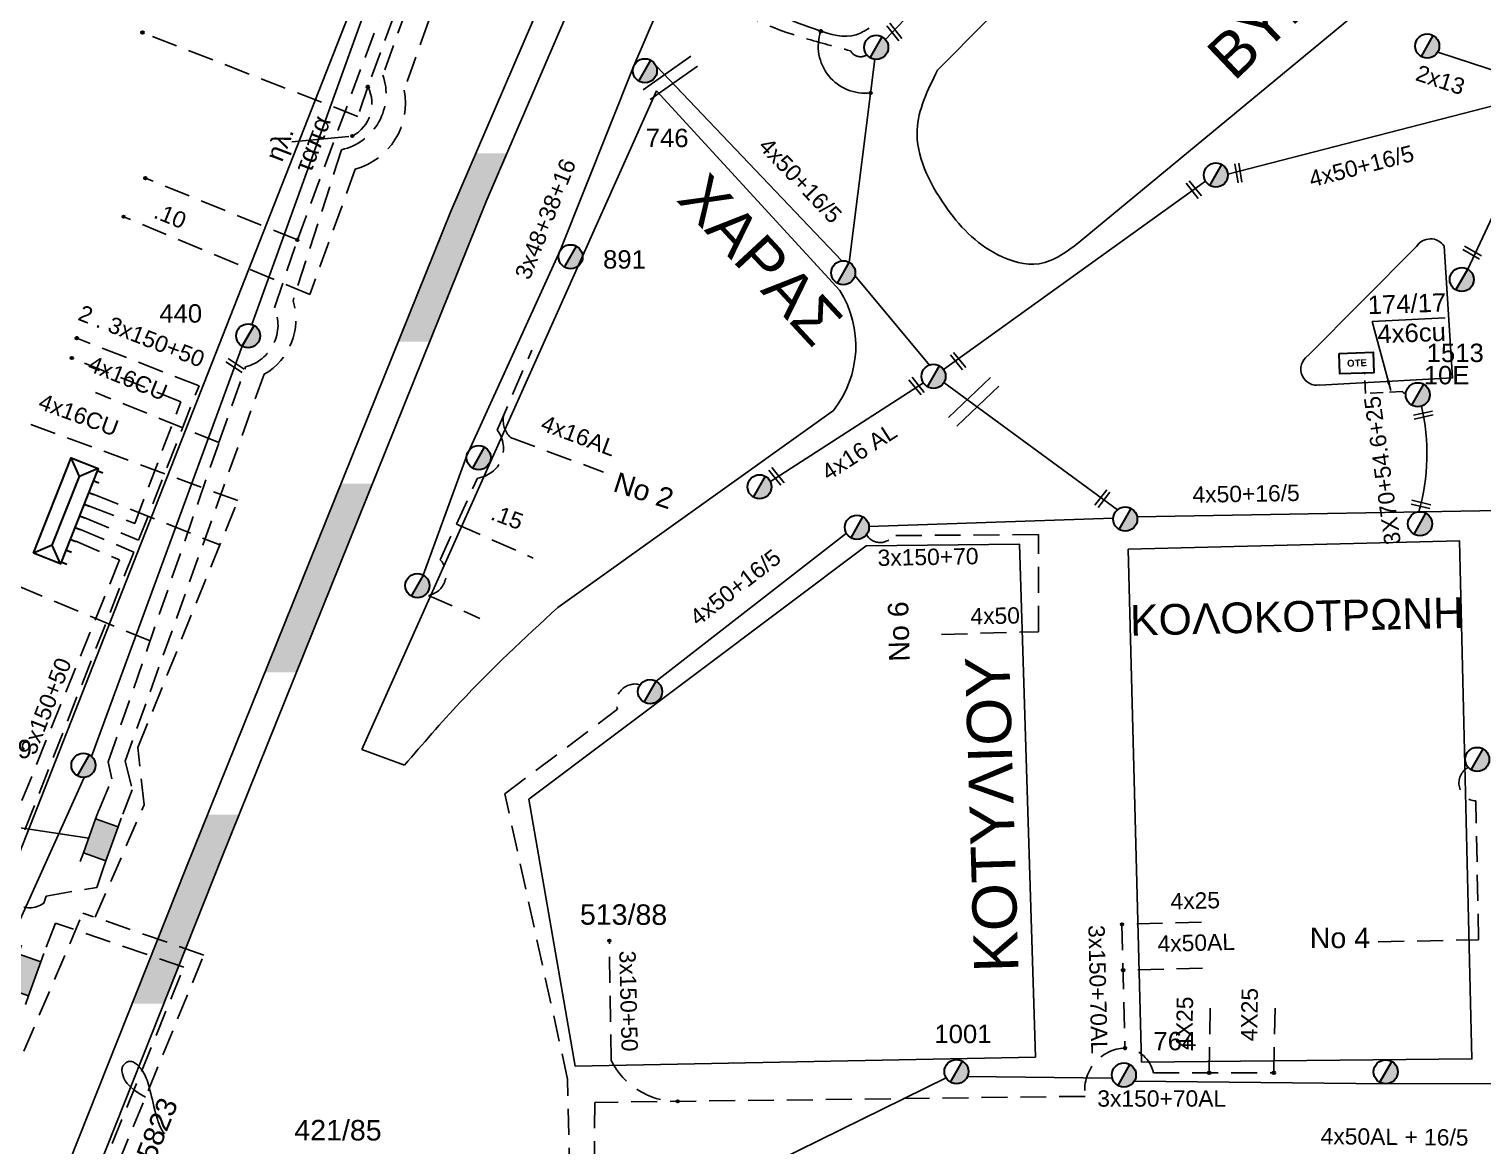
# Model space of a CAD drawing. Header units: millimetres. Extents: x 1421 to 7547, y 822 to 1863.
# Drawn here: x 6363.8 to 6506.1, y 1302.1 to 1411.5 of the extents above; entities that cross this region are included whole.
import ezdxf
from ezdxf.enums import TextEntityAlignment as Align

# ---------------------------------------------------------------- set-up
doc = ezdxf.new("R2010")
doc.units = ezdxf.units.MM
doc.linetypes.add('DASHED', pattern=[19.05, 12.7, -6.35])
doc.layers.get('0').update_dxf_attribs({"lineweight": 30})
for name, color, linetype, lineweight in [('2x13', 7, 'Continuous', 30), ('3x150+50', 7, 'Continuous', 30), ('3x48+38', 7, 'Continuous', 30), ('4x16+16_5', 7, 'Continuous', 30), ('4x16CU', 7, 'Continuous', 30), ('4x50+16_5', 7, 'Continuous', 30), ('4x50AL', 7, 'Continuous', 30), ('Link Box 4 Διευθύνσεων', 7, 'Continuous', 30), ('Pillar OTE', 7, 'Continuous', 30), ('TEXT_ΔΙΑΦΟΡΑ', 7, 'Continuous', 30), ('TEXT_ΚΑΛΩΔΙΩΝ', 7, 'Continuous', 30), ('Άγνωστα', 7, 'Continuous', 30), ('Άγνωστο εναέριο καλώδιο', 7, 'Continuous', 30), ('Άγνωστο Υπόγειο Καλώδιο', 7, 'DASHED', 30), ('Γυμνά εναέρια ΧΤ (3Φ)   4x16AL', 7, 'Continuous', 30), ('Γυμνά εναέρια ΧΤ και ΦΟΠ (3Φ)   4x50+16AL', 7, 'Continuous', 30), ('Καλώδια ΧΤ   3x150+70AL', 7, 'DASHED', 30), ('Καλώδια ΧΤ   3x150AL+50CU', 7, 'DASHED', 30), ('Μηχανική τομή', 7, 'Continuous', 30), ('Στύλος ΦΜ', 7, 'Continuous', 30), ('Στύλος ΦΜ @ 1', 7, 'Continuous', 30), ('Συνδέσεις', 7, 'Continuous', 30), ('Συνεστραμμένα ΧΤ   3x70+54.6+25 AL', 7, 'SYN_LINE', 30), ('Τομή', 7, 'Continuous', 30), ('Υποσταθμός πόλεως', 7, 'Continuous', 30), ('Υπόβαθρο ΔΕΗ', 7, 'Continuous', 30), ('Υπόγεια Καλώδια Δικτύου ΧΤ   .04', 7, 'DASHED', 30), ('Υπόγεια Καλώδια Δικτύου ΧΤ   .10', 7, 'DASHED', 30), ('Υπόγεια Καλώδια Δικτύου ΧΤ   .15', 7, 'DASHED', 30), ('Υπόγεια Καλώδια Δικτύου ΧΤ  4x16AL', 7, 'DASHED', 30), ('Υπόγεια Καλώδια Δικτύου ΧΤ  4X25', 7, 'DASHED', 30), ('Υπόγεια Καλώδια Δικτύου ΧΤ  4x6', 7, 'DASHED', 30)]:
    doc.layers.add(name, color=color, linetype=linetype, lineweight=lineweight)
doc.layers.add('Υπόγεια καλώδια Παροχών ΧΤ   4x50AL', color=7, linetype='DASHED')
doc.styles.add('arial', font='arial.ttf')
doc.styles.get("Standard").update_dxf_attribs({"font": 'arial.ttf'})
doc.linetypes.add('SYN_LINE', pattern='A,0.5,-0.0001,["/\\/\\/\\/",Standard,S=0.1,R=0,X=0,Y=-0.05],-0.25', length=0.7501)
doc.dimstyles.new('ISO-25', dxfattribs={"dimtxt": 2.5, "dimasz": 2.5, "dimexe": 1.25, "dimexo": 0.625, "dimtad": 1, "dimtxsty": 'Standard', "dimcen": 2.5, "dimadec": 0, "dimazin": 0, "dimtfac": 1, "dimtmove": 0, "dimatfit": 3, "dimfxl": 1, "dimarcsym": 0})

# ---------------------------------------------------------------- blocks, each defined once
blk = doc.blocks.new('LINK BOX 4 ΑΝΑΧΩΡΗΣΕΩΝ')
at = {"layer": 'Link Box 4 Διευθύνσεων', "lineweight": -3, "ltscale": 40}
blk.add_hatch(color=256, dxfattribs=at).paths.add_polyline_path([(-3.54, 0), (-3.54, -4.67), (3.54, -4.67), (3.54, 0)])
for p, q in [((-3.54, 0), (-5.33, 0)), ((5.33, 0), (3.54, 0)), ((-3.54, -4.67), (-5.33, -4.67)), ((5.33, -4.67), (3.54, -4.67))]:
    blk.add_line(p, q, dxfattribs=at)
blk.add_lwpolyline([(-3.54, -4.67), (-3.54, 0), (3.54, 0), (3.54, -4.67)], close=True, dxfattribs=at)
blk = doc.blocks.new('ΥΠΟΣΤΑΘΜΟΣ ΠΟΛΕΩΣ 9 ΑΝΑΧΩΡΗΣΕΩΝ')
at = {"layer": 'Υποσταθμός πόλεως', "ltscale": 40}
for p, q in [((-9.63, -2.82), (-9.63, -4)), ((-7.12, -2.82), (-7.12, -4)), ((-4.84, -2.82), (-4.84, -4)), ((-2.36, -2.82), (-2.36, -4)), ((0.09, -2.82), (0.09, -4)), ((2.55, -2.82), (2.55, -4)), ((5.02, -2.82), (5.02, -4)), ((7.48, -2.82), (7.48, -4)), ((9.61, -2.82), (9.61, -4))]:
    blk.add_line(p, q, dxfattribs=at)
blk.add_lwpolyline([(-10.02, 2.82), (10.02, 2.82), (10.02, -2.82), (-10.02, -2.82)], close=True, dxfattribs=at)
for points in [[(-7.21, 0), (-10.02, 2.82)], [(-10.02, -2.82), (-7.21, 0)], [(-7.21, 0), (7.21, 0)], [(7.21, 0), (10.02, 2.82)], [(10.02, -2.82), (7.21, 0)]]:
    blk.add_lwpolyline(points, dxfattribs=at)
at = {"layer": 'Υποσταθμός πόλεως', "linetype": 'SYN_LINE', "ltscale": 40, "flags": 1}
for tag, p in [('ΜΕΤΑΣΧΗΜΑΤΙΣΜΟΣ', (10.79, 1.71)), ('ΙΣΧΥΣ', (10.77, -1.08)), ('ΑΡΙΘΜΟΣ', (10.89, -3.8))]:
    blk.add_attdef(tag, p, '', height=1.8, dxfattribs=at)
blk = doc.blocks.new('ΥΠΑΡΧΩΝ ΤΣΙΜΕΝΤΕΝΙΟΣ ΣΤΥΛΟΣ')
at = {"layer": 'Στύλος ΦΜ'}
blk.add_hatch(color=7, dxfattribs=at).paths.add_polyline_path([(-1.29, -2.28, 0.574793), (2.62, 0, 0.268822), (1.3, 2.27)])
at = {"layer": 'Στύλος ΦΜ', "color": 7}
blk.add_line((-1.29, -2.28), (1.3, 2.27), dxfattribs=at)
blk.add_circle((0, 0), 2.62, dxfattribs=at)
at = {"layer": 'Στύλος ΦΜ', "flags": 4}
for tag, p in [('ΑΡΙΘΜΟΣ', (-4.68, 8.05)), ('ΤΥΠΟΣ', (-4.91, 3.03))]:
    blk.add_attdef(tag, p, '', height=4, dxfattribs=at)
blk = doc.blocks.new('ΤΟΜΗ')
at = {"layer": 'Τομή', "lineweight": -3, "ltscale": 40}
for p, q in [((-11.37, 1.1), (11.37, 1.1)), ((11.37, -3.57), (-11.37, -3.57))]:
    blk.add_line(p, q, dxfattribs=at)
blk = doc.blocks.new('ΜΗΧΑΝΙΚΗ ΤΟΜΗ')
at = {"layer": 'Μηχανική τομή', "lineweight": -3, "ltscale": 40}
for p, q in [((-3.78, 1.15), (3.8, 1.15)), ((3.8, -0.4), (-3.78, -0.4))]:
    blk.add_line(p, q, dxfattribs=at)
blk = doc.blocks.new('_ΣΥΝΔΕΣΗ')
at = {"layer": 'Συνδέσεις', "linetype": 'SYN_LINE', "ltscale": 40}
blk.add_hatch(color=256, dxfattribs=at).paths.add_polyline_path([(0.5, -0.01, 1), (-0.5, -0.01, 1)])
at = {"layer": 'Συνδέσεις'}
blk.add_circle((0, -0.01), 0.5, dxfattribs=at)
blk = doc.blocks.new('PILLAR ΟΤΕ')
at = {"layer": 'Pillar OTE', "ltscale": 40}
blk.add_lwpolyline([(-3.31, 2.02), (3.39, 2.02), (3.39, -1.99), (-3.31, -1.99)], close=True, dxfattribs=at)
at = {"layer": 'Pillar OTE', "insert": (-1.81, 0.71), "char_height": 1.3575, "width": 109.961, "attachment_point": 1}
blk.add_mtext('{\\fArial|b1|i0|c161|p34;OTE}', dxfattribs=at)

msp = doc.modelspace()

# ---------------------------------------------------------------- hatches: boundary and pattern name
at = {"layer": 'Υπόβαθρο ΔΕΗ', "lineweight": -3}
h = msp.add_hatch(color=256, dxfattribs=at)
h.dxf.hatch_style = 1
h.paths.add_polyline_path([(6382.67, 1330.39), (6384.36, 1334.58), (6381.27, 1334.58), (6379.14, 1329.3), (6373.88, 1316.07), (6376.97, 1316.07)])
h.paths.add_polyline_path([(6397.42, 1366.97), (6394.33, 1366.97), (6386.88, 1348.49), (6389.97, 1348.49)])
h.paths.add_polyline_path([(6408.56, 1394.59), (6410.58, 1399.3), (6407.53, 1399.3), (6405.05, 1393.54), (6399.94, 1380.88), (6403.03, 1380.88)])
h.paths.add_polyline_path([(6420.93, 1423.36), (6424.59, 1431.21), (6421.57, 1431.21), (6417.45, 1422.38), (6413.45, 1413.08), (6416.51, 1413.08)])

# ---------------------------------------------------------------- linework, layer by layer
at = {"layer": '2x13', "color": 30, "lineweight": -3, "ltscale": 0.2}
for points in [[(6511.54, 1406.03), (6501.72, 1409.23)], [(6512.39, 1404.43), (6504.66, 1387.98)]]:
    msp.add_lwpolyline(points, dxfattribs=at)
at = {"layer": '3x150+50', "color": 30, "linetype": 'DASHED', "lineweight": -3, "ltscale": 0.2}
msp.add_lwpolyline([(6369.27, 1363.62), (6374.52, 1361.44), (6380.44, 1376.55), (6368.48, 1381.21)], dxfattribs=at)
at = {"layer": '3x150+50', "color": 6, "linetype": 'DASHED', "lineweight": -3, "ltscale": 0.2}
msp.add_lwpolyline([(6369.73, 1364.76), (6374.15, 1363.08), (6378.66, 1374.99), (6367.99, 1379.27)], dxfattribs=at)
at = {"layer": '3x150+50', "color": 5, "linetype": 'DASHED', "lineweight": -3, "ltscale": 0.2}
msp.add_lwpolyline([(6368.82, 1362.48), (6374.05, 1360.28), (6361.58, 1328.47, 0.715015), (6365.24, 1325.9), (6365.48, 1326.6), (6370.42, 1327.45), (6371.02, 1329.19)], format="xyb", dxfattribs=at)
at = {"layer": '3x150+50', "color": 27, "linetype": 'DASHED', "lineweight": -3, "ltscale": 0.2}
msp.add_lwpolyline([(6368.37, 1361.33), (6372.65, 1359.5), (6358.94, 1325.7), (6360.39, 1323.65), (6350.47, 1298.29), (6352.23, 1296.94), (6347.72, 1285.67), (6345.7, 1286.41)], dxfattribs=at)
at = {"layer": '3x150+50', "color": 30, "linetype": 'DASHED', "lineweight": -3, "ltscale": 0.2}
msp.add_lwpolyline([(6427.18, 1306.5, -0.281594), (6420.8, 1310.49), (6420.61, 1322.22)], format="xyb", dxfattribs=at)
at = {"layer": '3x48+38', "color": 6, "lineweight": -3, "ltscale": 0.2}
msp.add_lwpolyline([(6471.98, 1501.1), (6452.6, 1469.45), (6434.98, 1435.76), (6423.03, 1407.89), (6415.81, 1389.79), (6406.66, 1369.73), (6402.4, 1358.01)], dxfattribs=at)
at = {"layer": '4x16+16_5', "color": 6, "lineweight": -3, "ltscale": 0.2}
msp.add_lwpolyline([(6385.61, 1382.57), (6408.71, 1446.69)], dxfattribs=at)
at = {"layer": '4x16CU', "color": 151, "linetype": 'DASHED', "lineweight": -3, "ltscale": 0.2}
msp.add_lwpolyline([(6384.23, 1365.31), (6356.49, 1375.53)], dxfattribs=at)
at = {"layer": '4x16CU', "color": 5, "linetype": 'DASHED', "lineweight": -3, "ltscale": 0.2}
msp.add_lwpolyline([(6382.39, 1371), (6370.32, 1375.89)], dxfattribs=at)
at = {"layer": '4x50+16_5', "color": 133, "lineweight": -3, "ltscale": 0.2}
msp.add_lwpolyline([(6447.64, 1410.47), (6474.65, 1438.93)], dxfattribs=at)
at = {"layer": '4x50+16_5', "color": 30, "lineweight": -3, "ltscale": 0.2}
for points in [[(6425.16, 1407.91), (6443.39, 1388.79)], [(6444.1, 1388.64), (6446.62, 1408.52)], [(6511.55, 1405.11), (6481.18, 1397.28)], [(6478.99, 1396.59), (6453.34, 1378.15)], [(6444.66, 1387.36), (6451.95, 1378.58)], [(6426.66, 1295.56), (6453.59, 1308.8)], [(6455.67, 1308.93), (6469.86, 1308.78)], [(6472, 1308.47), (6496.79, 1308.22), (6515.23, 1308.25)]]:
    msp.add_lwpolyline(points, dxfattribs=at)
at = {"layer": '4x50+16_5', "color": 85, "lineweight": -3, "ltscale": 0.2}
for points in [[(6513.33, 1364.46), (6472.29, 1363.72)], [(6469.96, 1363.58), (6446.03, 1362.79)], [(6443.82, 1362.13), (6425.19, 1347.63)]]:
    msp.add_lwpolyline(points, dxfattribs=at)
at = {"layer": '4x50AL', "color": 30, "linetype": 'DASHED', "lineweight": -3, "ltscale": 0.2}
msp.add_lwpolyline([(6478.7, 1319.54), (6470.92, 1319.33)], dxfattribs=at)
at = {"layer": 'Άγνωστα', "lineweight": -3}
msp.add_lwpolyline([(6375.21, 1306.9), (6374.57, 1307.27), (6374.07, 1307.62), (6373.69, 1307.95), (6373.41, 1308.25), (6373.21, 1308.52), (6373.08, 1308.77), (6373, 1309), (6372.95, 1309.19), (6372.91, 1309.36), (6372.89, 1309.5), (6372.89, 1309.62), (6372.9, 1309.72), (6372.91, 1309.81), (6372.94, 1309.88), (6372.98, 1309.95), (6373.03, 1310.02), (6373.08, 1310.08), (6373.14, 1310.15), (6373.21, 1310.21), (6373.28, 1310.27), (6373.36, 1310.32), (6373.44, 1310.36), (6373.52, 1310.39), (6373.61, 1310.41), (6373.69, 1310.42), (6373.78, 1310.41), (6373.87, 1310.39), (6373.95, 1310.36), (6374.04, 1310.32), (6374.13, 1310.27), (6374.22, 1310.21), (6374.31, 1310.14), (6374.41, 1310.06), (6374.5, 1309.97), (6374.59, 1309.88), (6374.68, 1309.78), (6374.77, 1309.66), (6374.86, 1309.54), (6374.95, 1309.41), (6375.03, 1309.27), (6375.12, 1309.11), (6375.2, 1308.94), (6375.27, 1308.76), (6375.35, 1308.56), (6375.42, 1308.34), (6375.5, 1308.11), (6375.57, 1307.85), (6375.64, 1307.58), (6375.72, 1307.28), (6375.79, 1306.97), (6375.87, 1306.64), (6375.94, 1306.31), (6376.02, 1305.98), (6376.1, 1305.65), (6376.19, 1305.33), (6376.27, 1305.04), (6376.36, 1304.76), (6376.45, 1304.51), (6376.54, 1304.28), (6376.62, 1304.08), (6376.71, 1303.9), (6376.78, 1303.74), (6376.85, 1303.62), (6376.9, 1303.52), (6376.95, 1303.45), (6376.98, 1303.4), (6377.01, 1303.37), (6377.03, 1303.36), (6377.04, 1303.36), (6377.05, 1303.36), (6377.05, 1303.38), (6377.05, 1303.39), (6377.06, 1303.4), (6377.06, 1303.41), (6377.06, 1303.42), (6377.06, 1303.42), (6377.06, 1303.42), (6377.06, 1303.42), (6377.06, 1303.42), (6377.06, 1303.42)], dxfattribs=at)
at = {"layer": 'Άγνωστο εναέριο καλώδιο', "color": 85, "lineweight": -3, "ltscale": 0.2}
msp.add_lwpolyline([(6453.38, 1376.88), (6470.37, 1364.41)], dxfattribs=at)
at = {"layer": 'Άγνωστο Υπόγειο Καλώδιο', "color": 151, "lineweight": -3, "ltscale": 0.2}
for points in [[(6370.18, 1365.91), (6382.47, 1360.97)], [(6370.27, 1324.53), (6375.06, 1335.54), (6374.44, 1341.14), (6384.23, 1365.31)], [(6361.25, 1316.76), (6359.88, 1312.64), (6363.3, 1311.42), (6369.07, 1324.94)], [(6390.4, 1298.79), (6384.13, 1298.74), (6378.3, 1282.67), (6366.75, 1286.4), (6380.91, 1320.82), (6369.07, 1324.94)]]:
    msp.add_lwpolyline(points, dxfattribs=at)
at = {"layer": 'Άγνωστο Υπόγειο Καλώδιο', "color": 85, "lineweight": -3, "ltscale": 0.2}
msp.add_lwpolyline([(6387.43, 1279.96), (6382.01, 1281.81), (6386.05, 1293.58), (6416.81, 1295.6), (6416.53, 1308.67), (6410.38, 1336.62), (6421.41, 1344.88, -0.615102), (6423.64, 1347.29)], format="xyb", dxfattribs=at)
at = {"layer": 'Άγνωστο Υπόγειο Καλώδιο', "color": 2, "lineweight": -3, "ltscale": 0.2}
for points in [[(6386.77, 1277.59), (6376.27, 1281), (6364.73, 1284.74), (6378.96, 1319.63), (6366.39, 1323.96)], [(6366.39, 1323.96), (6365.25, 1320.99)]]:
    msp.add_lwpolyline(points, dxfattribs=at)
at = {"layer": 'Γυμνά εναέρια ΧΤ (3Φ)   4x16AL', "color": 30, "lineweight": -3, "ltscale": 0.2}
msp.add_lwpolyline([(6451.37, 1376.84), (6436.39, 1367.17)], dxfattribs=at)
at = {"layer": 'Γυμνά εναέρια ΧΤ και ΦΟΠ (3Φ)   4x50+16AL', "color": 27, "lineweight": -3, "ltscale": 0.2}
for points in [[(6369.91, 1340.27), (6384.67, 1380.42)], [(6349.48, 1294.55), (6369.21, 1338.22)]]:
    msp.add_lwpolyline(points, dxfattribs=at)
at = {"layer": 'Καλώδια ΧΤ   3x150+70AL', "color": 6, "lineweight": -3, "ltscale": 0.2}
for points in [[(6404.05, 1359.53), (6407.71, 1367.52, 0.580254), (6409.64, 1372.21), (6413.02, 1380.04)], [(6404.05, 1359.53, -0.598177), (6402.91, 1356.04), (6407.95, 1353.77)], [(6495.9, 1322.12), (6505.73, 1322.32), (6505.45, 1335.91, -0.752657), (6504.71, 1339.2, -1.544376)]]:
    msp.add_lwpolyline(points, format="xyb", dxfattribs=at)
at = {"layer": 'Καλώδια ΧΤ   3x150+70AL', "color": 85, "lineweight": -3, "ltscale": 0.2}
msp.add_lwpolyline([(6453.15, 1352.22), (6462.63, 1352.47), (6462.63, 1361.99), (6448.39, 1361.89, -0.563429), (6445.8, 1361.99, -5.313775)], format="xyb", dxfattribs=at)
at = {"layer": 'Καλώδια ΧΤ   3x150+70AL', "color": 30, "lineweight": -3, "ltscale": 0.2}
for points in [[(6470.81, 1323.83), (6471.1, 1311.72, 0.447121), (6467.21, 1306.99), (6419.19, 1306.4), (6419.09, 1294.23), (6386.75, 1292.46), (6383.44, 1282.44), (6387.73, 1281.06)], [(6471.1, 1311.72, -0.342233), (6473.88, 1309.28), (6485.68, 1309.28)]]:
    msp.add_lwpolyline(points, format="xyb", dxfattribs=at)
msp.add_arc((6445.22, 1409.91), 1.14, 209.1839, 302.9581, dxfattribs=at)
msp.add_spline([(6429.55, 1420.18), (6431.11, 1415.63), (6439.76, 1410.59), (6444.22, 1409.35)], degree=3, dxfattribs=at)
at = {"layer": 'Καλώδια ΧΤ   3x150AL+50CU', "color": 151, "lineweight": -3, "ltscale": 0.2}
msp.add_lwpolyline([(6287.58, 1491.6), (6293.19, 1504.11), (6323.81, 1490.37), (6326.23, 1490.64), (6337.93, 1485.38), (6340.5, 1485.55), (6343.62, 1484.15), (6341.62, 1478.85), (6370.63, 1465.91, -0.432083), (6383.65, 1458.8), (6401.28, 1450.99, -0.809), (6413.16, 1441.04), (6400.54, 1405.51, -0.392826), (6395.74, 1397.77), (6391.3, 1385.49), (6373.06, 1393.11)], format="xyb", dxfattribs=at)
at = {"layer": 'Καλώδια ΧΤ   3x150AL+50CU', "color": 85, "lineweight": -3, "ltscale": 0.2}
msp.add_lwpolyline([(6293.04, 1489.15), (6296.2, 1496.2), (6340.18, 1476.47), (6369.77, 1463.2, -0.527935), (6381.39, 1457.18), (6401.5, 1448.37, -0.887636), (6411.04, 1442.16), (6398.45, 1406.96, -0.44743), (6394.4, 1399.67), (6389.65, 1384.88, -0.351086), (6386.81, 1377.68), (6373.21, 1339.81), (6373.9, 1337), (6372.82, 1334.2)], format="xyb", dxfattribs=at)
at = {"layer": 'Καλώδια ΧΤ   3x150AL+50CU', "color": 5, "lineweight": -3, "ltscale": 0.2}
msp.add_lwpolyline([(6370.62, 1334.99), (6371.9, 1338.06), (6371.55, 1339.75), (6382.39, 1371), (6385, 1378.42, 0.463521), (6387.82, 1384.19), (6390.07, 1390.84), (6417.9, 1465.8, 0.718913), (6414.02, 1468.93)], format="xyb", dxfattribs=at)
for points in [[(6403.6, 1446.9), (6403.29, 1444.13), (6410.04, 1441.36), (6396.96, 1405.82)], [(6396.96, 1405.82), (6396.96, 1405.82), (6395.99, 1402.93), (6374.9, 1411.14)]]:
    msp.add_lwpolyline(points, dxfattribs=at)
msp.add_arc((6393.8, 1404.17), 3.57, 297.511, 27.478, dxfattribs=at)
at = {"layer": 'Συνεστραμμένα ΧΤ   3x70+54.6+25 AL', "color": 85, "linetype": 'SYN_LINE', "lineweight": -2, "ltscale": 10}
msp.add_arc((6480.22, 1369.86), 20.45, 343.9835, 13.2709, dxfattribs=at)
at = {"layer": 'Υπόβαθρο ΔΕΗ', "lineweight": -3, "ltscale": 0.2}
msp.add_line((6346.98, 1290.43), (6406.53, 1442.01), dxfattribs=at)
at = {"layer": 'Υπόβαθρο ΔΕΗ', "linetype": 'Continuous', "lineweight": -3, "ltscale": 0.2}
for points in [[(6322.44, 1185.17), (6349.53, 1254.79), (6379.14, 1329.3), (6405.05, 1393.54), (6417.45, 1422.38), (6424.74, 1438.02), (6436.09, 1459.21), (6445.86, 1476.01), (6459.17, 1495.45), (6470.53, 1511), (6480.65, 1523.02), (6502.92, 1546.81), (6522.07, 1566.47), (6539.96, 1585.95), (6574.7, 1622.31), (6613.97, 1664.67), (6644.41, 1693.88), (6690, 1737.52), (6741.5, 1785.33), (6802.03, 1840.57)], [(6325.97, 1186.27), (6353.06, 1255.89), (6382.67, 1330.39), (6408.56, 1394.59), (6420.93, 1423.36), (6428.17, 1438.88), (6439.45, 1459.96), (6449.14, 1476.62), (6462.36, 1495.93), (6473.64, 1511.36), (6483.64, 1523.24), (6505.84, 1546.95), (6525, 1566.62), (6542.89, 1586.12), (6577.63, 1622.47), (6616.85, 1664.78), (6647.23, 1693.93), (6692.8, 1737.55), (6744.28, 1785.34), (6804.8, 1840.57)]]:
    msp.add_lwpolyline(points, dxfattribs=at)
at = {"layer": 'Υπόβαθρο ΔΕΗ', "lineweight": -3, "ltscale": 0.2}
for points in [[(6452.74, 1407.44), (6544.3, 1499.65), (6565.81, 1478.44), (6530.26, 1443.22), (6466.82, 1390.77)], [(6425.24, 1405.43), (6396.37, 1340.94)], [(6425.24, 1405.43), (6443.17, 1385.89)], [(6395.11, 1400.97), (6389.52, 1400.44)], [(6499.64, 1390.2), (6488.99, 1379.48)], [(6490.19, 1376.63), (6503.18, 1377.33), (6502.35, 1390.23)], [(6495.29, 1382.84), (6502.45, 1383.22)], [(6415.57, 1354.85), (6442.55, 1374.15)], [(6412.72, 1336.08), (6417.28, 1309.95), (6462.33, 1310.83), (6460.77, 1361.06), (6445.76, 1360.9), (6412.72, 1336.08)], [(6471.42, 1360.57), (6503.84, 1361.38), (6505.07, 1310.65), (6472.73, 1310.34), (6471.42, 1360.57)], [(6396.37, 1340.94), (6400.56, 1339.4)]]:
    msp.add_lwpolyline(points, dxfattribs=at)
at = {"layer": 'Υπόβαθρο ΔΕΗ', "lineweight": -3}
msp.add_lwpolyline([(6348, 1335.54), (6369.66, 1332.28)], dxfattribs=at)
msp.add_arc((6445.67, 1409.8), 4.6, 161.2904, 276.636, dxfattribs=at)
at = {"layer": 'Υπόβαθρο ΔΕΗ', "lineweight": -3, "ltscale": 0.2}
for centre, radius, start, end in [((6501.01, 1389.31), 1.63, 34.4053, 146.8115), ((6434.57, 1380.46), 10.18, 321.6821, 32.2257), ((6489.9, 1378.19), 1.58, 125.1962, 280.4903)]:
    msp.add_arc(centre, radius, start, end, dxfattribs=at)
for points in [[(6431.42, 1421.67), (6431.06, 1419.3), (6432.19, 1416.47), (6436.66, 1413.13), (6440.98, 1411.39), (6444.78, 1410.92), (6446.04, 1411.56)], [(6452.74, 1407.44), (6450.75, 1401.59), (6453.46, 1394.23), (6458.65, 1389.39), (6462.69, 1388.51), (6466.82, 1390.77)], [(6415.57, 1354.85), (6406.01, 1345.58), (6400.56, 1339.4)]]:
    msp.add_spline(points, degree=3, dxfattribs=at)
at = {"layer": 'Υπόγεια Καλώδια Δικτύου ΧΤ   .04', "color": 5, "lineweight": -3, "ltscale": 0.2}
msp.add_lwpolyline([(6375.65, 1351.57), (6358.49, 1358.72)], dxfattribs=at)
at = {"layer": 'Υπόγεια Καλώδια Δικτύου ΧΤ   .10', "color": 5, "lineweight": -3, "ltscale": 0.2}
msp.add_lwpolyline([(6390.07, 1390.84), (6375.19, 1396.89)], dxfattribs=at)
at = {"layer": 'Υπόγεια Καλώδια Δικτύου ΧΤ   .15', "color": 6, "lineweight": -3, "ltscale": 0.2}
msp.add_lwpolyline([(6405.64, 1363.01), (6413.17, 1359.69)], dxfattribs=at)
at = {"layer": 'Υπόγεια Καλώδια Δικτύου ΧΤ  4x16AL', "color": 6, "lineweight": -3, "ltscale": 0.2}
msp.add_lwpolyline([(6410.27, 1373.67, 0.250146), (6410.94, 1371.49), (6420.03, 1368.11)], format="xyb", dxfattribs=at)
at = {"layer": 'Υπόγεια Καλώδια Δικτύου ΧΤ  4X25', "color": 30, "lineweight": -3, "ltscale": 0.2}
for points in [[(6478.6, 1324.04), (6470.81, 1323.83)], [(6479.34, 1309.28), (6479.47, 1316.64)], [(6485.68, 1309.28), (6485.81, 1316.64)]]:
    msp.add_lwpolyline(points, dxfattribs=at)
at = {"layer": 'Υπόγεια Καλώδια Δικτύου ΧΤ  4x6', "color": 85, "linetype": 'DASHED', "lineweight": -2, "ltscale": 0.1}
msp.add_lwpolyline([(6498.6, 1375.81, -0.330399), (6498.28, 1375.99), (6494.66, 1375.8), (6494.56, 1377.79)], format="xyb", dxfattribs=at)

# ---------------------------------------------------------------- block references
at = {"layer": 'Link Box 4 Διευθύνσεων', "lineweight": -3, "xscale": 0.4999999999999997, "yscale": 0.4999999999999997, "zscale": 0.4999999999999997, "rotation": 70.2428641733686}
for p in [(6369.72, 1332.49), (6362.15, 1319.27)]:
    msp.add_blockref('LINK BOX 4 ΑΝΑΧΩΡΗΣΕΩΝ', p, dxfattribs=at)
at = {"layer": 'Pillar OTE', "xscale": 0.5, "yscale": 0.5, "zscale": 0.5, "rotation": 2.079676713379542}
msp.add_blockref('PILLAR ΟΤΕ', (6493.75, 1378.77), dxfattribs=at)
at = {"layer": 'Μηχανική τομή', "lineweight": -3, "xscale": 0.2499999999999188, "yscale": 0.2499999999999188, "zscale": 0.2499999999999188}
for p, rotation in [((6448.59, 1411.24), 128.652645750245), ((6482.3, 1397.41), 99.81801145120664), ((6477.91, 1395.82), 128.652645750245), ((6505.04, 1389.51), 330.3346073300226), ((6454.84, 1379.02), 128.652645750245), ((6384.02, 1378.62), 146.8414989492192), ((6450.77, 1376.59), 128.652645750245), ((6500.33, 1373.6), 12.14195361299789), ((6437.05, 1367.74), 128.652645750245), ((6468.96, 1365.44), 52.27748879316997), ((6500.05, 1364.85), 346.6751056544426)]:
    msp.add_blockref('ΜΗΧΑΝΙΚΗ ΤΟΜΗ', p, dxfattribs=dict(at, rotation=rotation))
at = {"layer": 'Στύλος ΦΜ @ 1', "lineweight": -3, "ltscale": 40, "xscale": 0.4499999999998181, "yscale": 0.4499999999998181, "zscale": 0.4499999999998181}
for p in [(6446.75, 1409.69), (6500.7, 1409.82), (6480, 1397.19), (6443.52, 1387.62), (6504.08, 1386.96), (6452.36, 1377.48), (6407.82, 1369.52), (6435.32, 1366.67), (6444.86, 1362.7), (6471.13, 1363.51), (6499.99, 1363.05), (6401.82, 1356.99), (6424.6, 1346.61), (6505.59, 1339.98), (6496.63, 1309.39)]:
    msp.add_blockref('ΥΠΑΡΧΩΝ ΤΣΙΜΕΝΤΕΝΙΟΣ ΣΤΥΛΟΣ', p, dxfattribs=at)
at = {"layer": 'Στύλος ΦΜ @ 1', "lineweight": -3, "ltscale": 40}
ref = msp.add_blockref('ΥΠΑΡΧΩΝ ΤΣΙΜΕΝΤΕΝΙΟΣ ΣΤΥΛΟΣ', (6424.1, 1407.4), dxfattribs=dict(at, xscale=0.4499999999998181, yscale=0.4499999999998181, zscale=0.4499999999998181))
ref.add_attrib('ΤΥΠΟΣ', '746', (6424.18, 1399.92), dxfattribs={"layer": 'Στύλος ΦΜ', "height": 1.8, "flags": 4})
ref = msp.add_blockref('ΥΠΑΡΧΩΝ ΤΣΙΜΕΝΤΕΝΙΟΣ ΣΤΥΛΟΣ', (6416.82, 1389.19), dxfattribs=dict(at, xscale=0.4499999999998181, yscale=0.4499999999998181, zscale=0.4499999999998181))
ref.add_attrib('ΤΥΠΟΣ', '891', (6420, 1388.03), dxfattribs={"layer": 'Στύλος ΦΜ', "height": 1.8, "flags": 4})
ref = msp.add_blockref('ΥΠΑΡΧΩΝ ΤΣΙΜΕΝΤΕΝΙΟΣ ΣΤΥΛΟΣ', (6385.25, 1381.45), dxfattribs=dict(at, xscale=0.4499999999998181, yscale=0.4499999999998181, zscale=0.4499999999998181))
ref.add_attrib('ΤΥΠΟΣ', '440', (6376.55, 1382.74), dxfattribs={"layer": 'Στύλος ΦΜ', "height": 1.8, "flags": 4})
ref = msp.add_blockref('ΥΠΑΡΧΩΝ ΤΣΙΜΕΝΤΕΝΙΟΣ ΣΤΥΛΟΣ', (6499.77, 1375.68), dxfattribs=dict(at, xscale=0.4499999999998181, yscale=0.4499999999998181, zscale=0.4499999999998181))
ref.add_attrib('ΤΥΠΟΣ', '10Ε', (6500.36, 1376.7), dxfattribs={"layer": 'Στύλος ΦΜ', "height": 1.8, "flags": 4})
ref.add_attrib('ΑΡΙΘΜΟΣ', '1513', (6500.64, 1378.88), dxfattribs={"layer": 'Στύλος ΦΜ', "height": 1.8, "flags": 4})
ref = msp.add_blockref('ΥΠΑΡΧΩΝ ΤΣΙΜΕΝΤΕΝΙΟΣ ΣΤΥΛΟΣ', (6369.12, 1339.4), dxfattribs=dict(at, xscale=0.4499999999998181, yscale=0.4499999999998181, zscale=0.4499999999998181))
ref.add_attrib('ΤΥΠΟΣ', '439', (6359.88, 1340.1), dxfattribs={"layer": 'Στύλος ΦΜ', "height": 1.8, "flags": 4})
ref = msp.add_blockref('ΥΠΑΡΧΩΝ ΤΣΙΜΕΝΤΕΝΙΟΣ ΣΤΥΛΟΣ', (6454.6, 1309.41), dxfattribs=dict(at, xscale=0.4499999999998181, yscale=0.4499999999998181, zscale=0.4499999999998181))
ref.add_attrib('ΤΥΠΟΣ', '1001', (6452.44, 1312.2), dxfattribs={"layer": 'Στύλος ΦΜ', "height": 1.8, "flags": 4})
ref = msp.add_blockref('ΥΠΑΡΧΩΝ ΤΣΙΜΕΝΤΕΝΙΟΣ ΣΤΥΛΟΣ', (6471, 1309.08), dxfattribs=dict(at, xscale=0.4499999999998181, yscale=0.4499999999998181, zscale=0.4499999999998181))
ref.add_attrib('ΤΥΠΟΣ', '764', (6473.89, 1311.5), dxfattribs={"layer": 'Στύλος ΦΜ', "height": 1.8, "flags": 4})
at = {"layer": 'Συνδέσεις', "lineweight": -3, "xscale": 0.25, "yscale": 0.25, "zscale": 0.25}
for p in [(6374.9, 1411.14), (6441.32, 1411.27), (6396.97, 1405.82), (6446.21, 1405.23), (6395.45, 1401.01), (6375.19, 1396.89), (6373.06, 1393.12), (6390.07, 1390.84), (6368.48, 1381.21), (6367.99, 1379.28), (6470.81, 1323.83), (6420.62, 1322.23), (6470.92, 1319.34), (6471.1, 1311.72), (6479.35, 1309.29), (6485.68, 1309.29), (6427.31, 1306.5)]:
    msp.add_blockref('_ΣΥΝΔΕΣΗ', p, dxfattribs=at)
at = {"layer": 'Τομή', "lineweight": -3, "xscale": 0.2499999999998872, "yscale": 0.2499999999998872, "zscale": 0.2499999999998872}
for p, rotation in [((6426.42, 1406.95), 35.15405821049129), ((6456.07, 1375.21), 43.54969574812392)]:
    msp.add_blockref('ΤΟΜΗ', p, dxfattribs=dict(at, rotation=rotation))
at = {"layer": 'Υποσταθμός πόλεως', "lineweight": -3, "xscale": 0.4999999999999997, "yscale": 0.4999999999999997, "zscale": 0.4999999999999997, "rotation": 68.3894956822344}
msp.add_blockref('ΥΠΟΣΤΑΘΜΟΣ ΠΟΛΕΩΣ 9 ΑΝΑΧΩΡΗΣΕΩΝ', (6367.4, 1364.31), dxfattribs=at)

# ---------------------------------------------------------------- texts
at = {"lineweight": -3, "ltscale": 40, "attachment_point": 1, "style": 'arial'}
for s, insert, char_height, width, rotation in [('{\\H1.083x;BYZANTΙΝΩΝ ΑΥΤΟΚΡΑΤΟΡΩΝ}', (6478.79, 1409.42), 4, 98.1521, 43.6413), ('{\\H1.083x;ΧΑΡΑΣ}', (6430.27, 1397.68), 4, 24.5124, 312.8121), ('ΚΟΛΟΚΟΤΡΩΝΗ', (6471.56, 1355.09), 3, 69.3981, 1.3565), ('{\\H1.083x;ΚΟΤΥΛΙΟΥ}', (6456.35, 1319.06), 4, 51.144, 91.6831)]:
    msp.add_mtext(s, dxfattribs=dict(at, insert=insert, char_height=char_height, width=width, rotation=rotation))
at = {"layer": 'TEXT_ΔΙΑΦΟΡΑ', "color": 7, "lineweight": -3}
note = msp.add_mtext_dynamic_manual_height_columns('ηλ. ', width=1.8, gutter_width=1.64, heights=[0.0453, 0], dxfattribs=dict(at, insert=(6385.65, 1395.81), char_height=1.8, attachment_point=1, rotation=68.9247))
for column, words in zip(note.columns.linked_columns, ['ταπα']):
    column.text = words
at = {"layer": 'TEXT_ΚΑΛΩΔΙΩΝ', "lineweight": -3, "ltscale": 0.2}
for s, rotation, p in [('2x13', 341.9527, (6501.99, 1406.51)), ('4x50+16/5', 313.654, (6439.33, 1396.67)), ('4x50+16/5', 14.4644, (6494.25, 1398.07)), ('3x48+38+16', 68.2631, (6414.35, 1392.89)), ('.10', 337.8717, (6377.63, 1393.2)), ('2 . 3x150+50', 338.6772, (6374.82, 1381.42)), ('4x16CU', 337.9688, (6373.47, 1377.31)), ('4x16CU', 339.7782, (6368.66, 1373.71)), ('3Χ70+54.6+25', 98.0736, (6496.3, 1368.26)), ('4x16AL', 339.5886, (6417.61, 1371.68)), (' 4x16 AL', 32.8501, (6444.81, 1369.94)), ('4x50+16/5', 1.0344, (6482.96, 1365.99)), ('.15', 339.5886, (6410.62, 1363.71)), ('4x50+16/5', 37.8929, (6432.94, 1356.83)), ('3x150+70', 1.0344, (6451.82, 1359.8)), ('4x50', 1.0344, (6458.39, 1354.04)), ('3x150+50', 68.6019, (6365.45, 1345.2)), ('4x25', 1.5291, (6477.98, 1326.15)), ('3x150+70AL', 271.3455, (6468.46, 1317.46)), ('4x50AL', 1.5291, (6478.08, 1322.03)), ('3x150+50', 271.3455, (6422.5, 1316.32)), ('4X25', 88.9927, (6483.28, 1314.99)), ('4X25', 88.9927, (6476.93, 1314.15)), ('4x50AL + 16/5', 359.4436, (6497.5, 1303.03))]:
    msp.add_text(s, height=1.6, rotation=rotation, dxfattribs=at).set_placement(p, align=Align.MIDDLE_CENTER)
msp.add_text('3x150+70AL', height=1.6, dxfattribs=at).set_placement((6474.7, 1306.78), align=Align.MIDDLE_CENTER)
at = {"layer": 'Υπόβαθρο ΔΕΗ', "lineweight": -3, "char_height": 2, "attachment_point": 1}
for s, insert, rotation in [('Νο 2', (6421.48, 1368.16), 342.0835), ('Νο 6', (6448.02, 1349.52), 91.4229), ('513/88', (6417.74, 1325.8), 359.8177), ('Σχ 3_105823', (6370.43, 1291.85), 68.0252), ('421/85', (6389.78, 1304.69), 359.8177)]:
    msp.add_mtext_dynamic_manual_height_columns(s, width=17.2548, gutter_width=12.5, heights=[0], dxfattribs=dict(at, insert=insert, rotation=rotation))
at = {"layer": 'Υπόβαθρο ΔΕΗ', "lineweight": -3, "insert": (6489.2, 1323.5), "char_height": 2, "attachment_point": 1}
msp.add_mtext_dynamic_manual_height_columns('Νο 4', width=17.2548, gutter_width=12.5, heights=[0], dxfattribs=at)
at = {"layer": 'Υπόγεια καλώδια Παροχών ΧΤ   4x50AL', "color": 7, "ltscale": 0.2, "char_height": 1.8, "attachment_point": 1, "rotation": 2}
for s, insert in [('174/17', (6494.83, 1385.36)), ('4x6cu', (6495.78, 1382.52))]:
    msp.add_mtext_dynamic_manual_height_columns(s, width=1.8, gutter_width=12.5, heights=[0.118], dxfattribs=dict(at, insert=insert))

# ---------------------------------------------------------------- leaders
at = {"layer": 'Υπόβαθρο ΔΕΗ', "lineweight": -3, "ltscale": 0.2}
msp.add_leader([(6497.14, 1376.08), (6495.29, 1382.84)], dimstyle='ISO-25', override={"dimasz": 1, "dimtad": 0}, dxfattribs=at)

doc.saveas('drawing.dxf')
